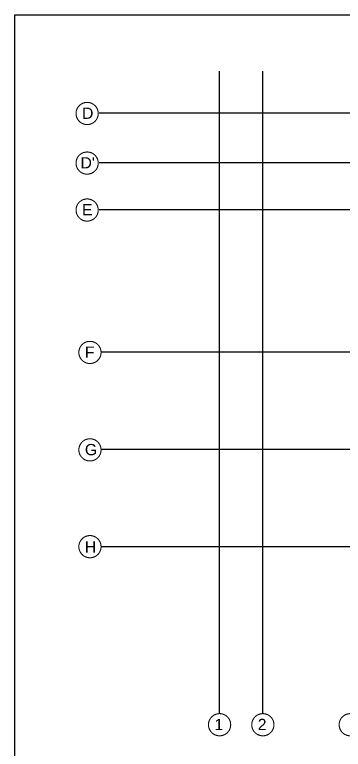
# Model space of a CAD drawing. Header units: millimetres. Extents: x 734227 to 886936, y 173033 to 234304.
# Drawn here: x 847823 to 860960, y 202347 to 231752 of the extents above; entities that cross this region are included whole.
import ezdxf

# ---------------------------------------------------------------- set-up
doc = ezdxf.new("R2010")
doc.units = ezdxf.units.MM
doc.header["$LTSCALE"] = 1250
doc.linetypes.add('ACAD_ISO02W100', pattern=[15, 12, -3])
doc.linetypes.add('CENTER2', pattern=[28.575, 19.05, -3.175, 3.175, -3.175])
doc.layers.add('CENTER_LINE', color=8, linetype='CENTER2', lineweight=25)
doc.layers.add('GRID', color=252, linetype='ACAD_ISO02W100', lineweight=5)
doc.styles.add('1-100', font='arial.ttf', dxfattribs={"height": 120})

msp = doc.modelspace()

# ---------------------------------------------------------------- linework, layer by layer
at = {"lineweight": -3}
msp.add_lwpolyline([(886936.2, 173060.3), (847822.9, 173060.3), (847822.9, 231752.1), (886936.2, 231752.1)], close=True, dxfattribs=at)
at = {"layer": 'CENTER_LINE', "ltscale": 50}
for p, q in [((856013.9, 203774.3), (856013.9, 229489.1)), ((857743.9, 203774.3), (857743.9, 229489.1)), ((881679.9, 227810.1), (851199.6, 227810.1)), ((881253.3, 225825.1), (851199.6, 225825.1)), ((881679.9, 223945.1), (851199.6, 223945.1)), ((881679.9, 218245.1), (851312.5, 218245.1)), ((879970.2, 214345.1), (851312.5, 214345.1)), ((879970.2, 210445.1), (851312.5, 210445.1))]:
    msp.add_line(p, q, dxfattribs=at)
at = {"layer": 'GRID', "ltscale": 0.3}
for centre in [(850718.4, 227797.6), (850718.4, 225812.6), (850718.4, 223932.6), (850831.3, 218232.6), (850831.3, 214332.6), (850831.3, 210457.6), (856013.9, 203330.6), (857743.9, 203330.6), (861238.9, 203330.6)]:
    msp.add_circle(centre, 443.7, dxfattribs=at)

# ---------------------------------------------------------------- texts
at = {"layer": 'GRID', "ltscale": 0.3, "style": '1-100', "oblique": 0}
for s, rotation, p in [('D', 359.94468, (850514.9, 227583.5)), ("D'", 359.94468, (850454.3, 225598.5)), ('E', 359.94468, (850514.9, 223718.5)), ('F', 359.94468, (850627.8, 218018.5)), ('G', 359.94468, (850627.8, 214118.5)), ('H', 0.05532, (850628.2, 210221.7)), ('1', 359.94468, (855810.4, 203116.5)), ('2', 359.94468, (857540.4, 203116.5))]:
    msp.add_text(s, height=450, rotation=rotation, dxfattribs=at).set_placement(p)

doc.saveas('drawing.dxf')
